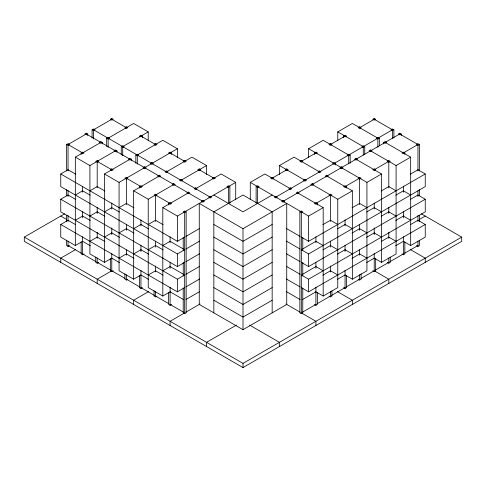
<?xml version="1.0" encoding="UTF-8"?>
<svg xmlns="http://www.w3.org/2000/svg" width="486" height="486" viewBox="0 0 486 486"><rect width="100%" height="100%" fill="white"/><g stroke="black" fill="none" stroke-linecap="round" stroke-linejoin="round"><path stroke-width="0.73" d="M66.582 144.512L68.04 143.668L69.498 144.512L68.04 145.357L66.582 144.512L66.582 170.896M92.097 129.78L93.555 128.942L95.013 129.78L93.555 130.625L92.097 129.78L92.097 138.073M87.723 133.99L86.265 134.835L84.807 133.99L86.265 133.146L87.723 133.99L87.723 135.497M81.162 152.932L82.62 152.088L84.078 152.932L82.62 153.77L81.162 152.932L81.162 154.439M106.677 138.2L108.135 137.356L109.593 138.2L108.135 139.039L106.677 138.2L106.677 146.493M82.529 241.372L75.33 245.527L75.33 157.136L100.845 142.41M108.135 138.2L133.65 123.468L148.23 131.888L148.23 140.8M102.303 142.41L100.845 143.249L99.387 142.41L100.845 141.566L102.303 142.41L102.303 143.917M184.589 249.786L177.39 253.941L60.75 186.6L60.75 173.976L67.949 169.821M121.257 146.614L122.715 145.776L124.173 146.614L122.715 147.458L121.257 146.614L121.257 154.906M75.33 157.136L89.91 165.556L115.425 150.824M122.715 146.614L148.23 131.888M97.2 162.19L98.658 161.346L97.2 160.508L95.742 161.346L97.2 162.19L97.2 187.821M116.883 150.824L115.425 151.668L113.967 150.824L115.425 149.986L116.883 150.824L116.883 152.331M142.398 136.092L140.94 136.937L139.482 136.092L140.94 135.254L142.398 136.092L142.398 137.605M135.837 155.034L137.295 154.196L138.753 155.034L137.295 155.878L135.837 155.034L135.837 163.326M184.589 275.04L177.39 279.195L60.75 211.853L60.75 199.23L67.949 195.074M111.689 258.206L104.49 262.361L104.49 173.976L130.005 159.244M137.295 155.034L162.81 140.302L177.39 148.722L177.39 157.634M131.463 159.244L130.005 160.082L128.547 159.244L130.005 158.4L131.463 159.244L131.463 160.751M75.33 195.02L82.529 190.864M89.91 190.81L97.109 186.654M421.344 213.81L461.7 237.107L461.7 241.317L243 367.58L24.3 241.317L24.3 237.107L64.656 213.81M104.49 173.976L119.07 182.39L177.39 148.722M126.36 179.024L127.818 178.186L126.36 177.341L124.902 178.186L126.36 179.024L126.36 204.655M171.558 152.932L170.1 153.77L168.642 152.932L170.1 152.088L171.558 152.932L171.558 154.439M75.33 245.527L60.75 237.107L60.75 224.483L67.949 220.328M75.33 220.273L82.529 216.118M139.482 186.6L140.94 185.761L142.398 186.6L140.94 187.444L139.482 186.6L139.482 188.106M89.91 216.063L97.109 211.908M140.849 275.04L133.65 279.195L133.65 190.81L159.165 176.078M166.455 171.868L191.97 157.136L206.55 165.556L206.55 174.468M104.49 211.853L111.689 207.698M119.07 207.644L126.269 203.488M133.65 190.81L148.23 199.23L173.745 184.498M181.035 180.288L206.55 165.556M66.582 240.248L66.582 245.527L68.04 246.366L69.498 245.527M155.52 195.858L156.978 195.02L155.52 194.175L154.062 195.02L155.52 195.858L155.52 221.488M75.719 249.512L60.75 258.151L60.75 262.361M89.91 241.317L97.109 237.162M104.49 237.107L111.689 232.952M168.642 203.434L170.1 202.595L171.558 203.434L170.1 204.278L168.642 203.434L168.642 204.946M119.07 232.897L126.269 228.742M170.009 291.879L162.81 296.035L162.81 207.644L188.325 192.912M195.615 188.708L221.13 173.976L235.71 182.39L235.71 199.473M81.162 241.882L81.162 253.941L82.62 254.786L84.078 253.941M133.65 228.687L140.849 224.532M148.23 224.483L155.429 220.328M162.81 207.644L177.39 216.063L235.71 182.39M95.742 257.082L95.742 262.361L97.2 263.205L98.658 262.361M186.138 211.853L184.68 211.009L183.222 211.853L184.68 212.698L186.138 211.853L186.138 312.869L184.68 313.707L183.222 312.869L183.222 287.991M229.878 186.6L228.42 185.761L226.962 186.6L228.42 187.444L229.878 186.6L229.878 203.184M119.07 258.151L126.269 253.996M250.29 199.473L250.29 182.39L264.87 173.976L290.385 188.708M279.45 174.468L279.45 165.556L294.03 157.136L319.545 171.868M308.61 157.634L308.61 148.722L323.19 140.302L348.705 155.034M337.77 140.8L337.77 131.888L352.35 123.468L377.865 138.2M133.65 253.941L140.849 249.786M256.122 186.6L257.58 185.761L259.038 186.6L257.58 187.444L256.122 186.6L256.122 203.184M314.442 152.932L315.9 152.088L317.358 152.932L315.9 153.77L314.442 152.932L314.442 154.439M343.602 136.092L345.06 135.254L346.518 136.092L345.06 136.937L343.602 136.092L343.602 137.605M111.519 270.927L97.2 279.195L97.2 283.405M148.23 249.731L155.429 245.582M272.16 178.186L286.74 169.766M301.32 161.346L315.9 152.932M330.48 144.512L345.06 136.092M359.64 127.678L374.22 119.258L392.445 129.78L275.805 197.122M110.322 258.716L110.322 270.781L111.78 271.619L113.238 270.781M162.81 245.527L170.009 241.372M60.75 173.976L177.39 241.317L184.589 237.162M185.895 236.409L199.649 228.463M272.16 195.02L243 211.853L213.84 195.02M124.902 273.922L124.902 279.195L126.36 280.039L127.818 279.195M185.895 249.032L199.649 241.092M335.583 163.454L334.125 164.292L332.667 163.454L334.125 162.61L335.583 163.454L335.583 164.961M350.163 155.034L348.705 154.196L347.247 155.034L348.705 155.878L350.163 155.034L350.163 163.326M364.743 146.614L363.285 145.776L361.827 146.614L363.285 147.458L364.743 146.614L364.743 154.153M379.323 138.2L377.865 137.356L376.407 138.2L377.865 139.039L379.323 138.2L379.323 145.739M393.903 129.78L392.445 128.942L390.987 129.78L392.445 130.625L393.903 129.78L393.903 138.073M148.23 274.985L155.429 270.836M383.697 142.41L385.155 141.566L386.613 142.41L385.155 143.249L383.697 142.41L383.697 143.917M162.81 270.781L170.009 266.626M283.095 201.332L399.735 133.99L417.96 144.512L403.38 152.932M401.193 133.99L399.735 134.835L398.277 133.99L399.735 133.146L401.193 133.99L401.193 135.497M60.75 199.23L177.39 266.571L184.589 262.416M185.895 261.656L199.649 253.716M243 228.687L286.74 203.434L286.74 304.449L243 329.702L199.26 304.449L199.26 203.434L243 228.687L243 329.702M139.482 275.556L139.482 287.615L140.94 288.459L142.398 287.615M148.619 291.6L133.65 300.239L133.65 304.449M185.895 274.286L199.649 266.346M272.16 224.483L243 241.317L213.84 224.483M299.862 211.853L301.32 211.009L302.778 211.853L301.32 212.698L299.862 211.853L299.862 312.869L301.32 313.707L302.778 312.869L302.778 287.991M315.9 203.434L330.48 195.02M345.06 186.6L359.64 178.186M374.22 169.766L388.8 161.346M154.062 290.756L154.062 296.035L155.52 296.873L156.978 296.035M317.358 203.434L315.9 204.278L314.442 203.434L315.9 202.595L317.358 203.434L317.358 204.946M330.48 195.858L331.938 195.02L330.48 194.175L329.022 195.02L330.48 195.858L330.48 221.488M346.518 186.6L345.06 187.444L343.602 186.6L345.06 185.761L346.518 186.6L346.518 188.106M359.64 179.024L361.098 178.186L359.64 177.341L358.182 178.186L359.64 179.024L359.64 204.655M388.8 162.19L390.258 161.346L388.8 160.508L387.342 161.346L388.8 162.19L388.8 187.821M404.838 152.932L403.38 153.77L401.922 152.932L403.38 152.088L404.838 152.932L404.838 154.439M419.418 144.512L417.96 143.668L416.502 144.512L417.96 145.357L419.418 144.512L419.418 170.896M60.75 224.483L177.39 291.825L184.589 287.669M185.895 286.91L199.649 278.97M272.16 237.107L243 253.941L213.84 237.107M250.29 182.39L308.61 216.063L323.19 207.644L323.19 296.035L315.991 291.879M312.255 184.498L337.77 199.23L352.35 190.81L352.35 279.195L345.151 275.04M308.61 148.722L366.93 182.39L381.51 173.976L381.51 262.361L374.311 258.206M370.575 150.824L396.09 165.556L410.67 157.136L410.67 245.527L403.471 241.372M168.642 292.39L168.642 304.449L170.1 305.293L171.558 304.449M185.98 299.491L199.649 291.6M272.16 249.731L243 266.571L213.84 249.731M322.874 224.666L330.48 220.273M352.034 207.826L359.64 203.434M381.194 190.992L388.8 186.6M410.354 174.158L417.96 169.766M184.419 313.02L170.1 321.282L170.1 325.492M185.719 312.267L200.044 303.999M272.16 262.361L243 279.195L213.84 262.361M301.411 237.162L308.61 241.317L425.25 173.976L425.25 186.6L308.61 253.941L301.411 249.786M302.59 249.002L315.9 241.317M337.454 228.876L345.06 224.483M366.614 212.036L374.22 207.644M395.774 195.202L403.38 190.81M272.16 274.985L243 291.825L213.84 274.985M322.874 249.919L330.48 245.527M352.034 233.08L359.64 228.687M381.194 216.246L388.8 211.853M410.354 199.412L417.96 195.02M272.16 287.615L243 304.449L213.84 287.615M301.411 262.416L308.61 266.571L425.25 199.23L425.25 211.853L308.61 279.195L301.411 275.04M302.59 274.256L315.9 266.571M337.454 254.123L345.06 249.737M366.614 237.29L374.22 232.897M395.774 220.456L403.38 216.063M272.16 300.239L243 317.079L213.84 300.239M236.494 325.043L206.55 342.332L206.55 346.536M322.874 275.173L330.48 270.781M352.034 258.333L359.64 253.941M381.194 241.499L388.8 237.107M410.354 224.666L417.96 220.273M419.394 219.447L425.25 216.063M301.411 287.669L308.61 291.825L425.25 224.483L425.25 237.107L410.67 245.527M302.59 299.51L315.9 291.825M337.284 279.474L345.06 274.985M366.614 262.543L374.22 258.151M395.604 245.807L403.38 241.317M323.19 296.035L337.77 287.615L337.77 199.23M352.35 279.195L366.93 270.781L366.93 182.39M381.51 262.361L396.09 253.941L396.09 165.556M302.59 312.133L315.9 304.449M317.194 303.701L330.158 296.217M331.452 295.47L345.06 287.615M346.33 286.88L359.64 279.195M360.91 278.466L374.22 270.781M375.514 270.034L388.478 262.549M389.772 261.802L403.38 253.941M404.65 253.212L417.96 245.527M314.442 304.449L315.9 305.293L317.358 304.449L317.358 292.39M329.022 296.035L330.48 296.873L331.938 296.035L331.938 290.756M343.602 287.615L345.06 288.459L346.518 287.615L346.518 275.556M358.182 279.195L359.64 280.039L361.098 279.195L361.098 273.922M372.762 270.781L374.22 271.619L375.678 270.781L375.678 258.716M387.342 262.361L388.8 263.205L390.258 262.361L390.258 257.082M401.922 253.941L403.38 254.786L404.838 253.941L404.838 241.882M416.502 245.527L417.96 246.366L419.418 245.527L419.418 240.248M24.3 237.107L243 363.376L461.7 237.107M385.155 142.41L410.67 157.136M418.051 169.821L425.25 173.976M337.77 131.888L363.285 146.614M355.995 159.244L381.51 173.976M418.051 195.074L425.25 199.23M403.471 190.864L410.67 195.02M388.891 186.654L396.09 190.81M418.051 220.328L425.25 224.483M403.471 216.118L410.67 220.273M326.835 176.078L352.35 190.81M388.891 211.908L396.09 216.063M374.311 207.698L381.51 211.853M359.731 203.488L366.93 207.644M279.45 165.556L304.965 180.288M388.891 237.162L396.09 241.317M410.281 249.512L425.25 258.151L425.25 262.361M374.311 232.952L381.51 237.107M297.675 192.912L323.19 207.644M359.731 228.742L366.93 232.897M345.151 224.532L352.35 228.687M330.571 220.328L337.77 224.483M359.731 253.996L366.93 258.151M345.151 249.786L352.35 253.941M126.36 127.678L111.78 119.258L93.555 129.78L210.195 197.122M140.94 136.092L155.52 144.512M170.1 152.932L184.68 161.346M199.26 169.766L213.84 178.186M330.571 245.582L337.77 249.731M374.481 270.927L388.8 279.195L388.8 283.405M315.991 241.372L323.19 245.527M286.351 228.463L300.105 236.409M286.351 241.092L300.105 249.032M330.571 270.836L337.77 274.985M202.905 201.332L86.265 133.99L68.04 144.512L82.62 152.932M315.991 266.626L323.19 270.781M286.351 253.716L300.105 261.656M337.381 291.6L352.35 300.239L352.35 304.449M286.351 266.346L300.105 274.286M97.2 161.346L111.78 169.766M126.36 178.186L140.94 186.6M155.52 195.02L170.1 203.434M286.351 278.97L300.105 286.91M286.351 291.6L300.02 299.491M68.04 169.766L75.646 174.158M97.2 186.6L104.806 190.992M126.36 203.434L133.966 207.826M155.52 220.273L163.126 224.666M285.956 303.999L300.281 312.267M301.581 313.02L315.9 321.282L315.9 325.492M82.62 190.81L90.226 195.202M111.78 207.644L119.386 212.036M140.94 224.483L148.546 228.876M170.1 241.317L183.41 249.002M68.04 195.02L75.646 199.412M97.2 211.853L104.806 216.246M126.36 228.687L133.966 233.08M155.52 245.527L163.126 249.919M82.62 216.063L90.226 220.456M111.78 232.897L119.386 237.29M140.94 249.737L148.546 254.123M170.1 266.571L183.41 274.256M60.75 216.063L66.606 219.447M68.04 220.273L75.646 224.666M97.2 237.107L104.806 241.499M126.36 253.941L133.966 258.333M155.52 270.781L163.126 275.173M249.506 325.043L279.45 342.332L279.45 346.536M82.62 241.317L90.396 245.807M111.78 258.151L119.386 262.543M140.94 274.985L148.716 279.474M170.1 291.825L183.41 299.51M104.49 262.361L89.91 253.941L89.91 165.556M133.65 279.195L119.07 270.781L119.07 182.39M162.81 296.035L148.23 287.615L148.23 199.23M68.04 245.527L81.35 253.212M82.62 253.941L96.228 261.802M97.522 262.549L110.486 270.034M111.78 270.781L125.09 278.466M126.36 279.195L139.67 286.88M140.94 287.615L154.548 295.47M155.842 296.217L168.806 303.701M170.1 304.449L183.41 312.133M419.418 189.74L419.418 195.773M419.418 215.371L419.418 221.403M417.96 145.357L417.96 170.987M417.96 190.585L417.96 196.617M417.96 215.462L417.96 221.488M417.96 241.092L417.96 246.366M403.38 186.187L403.38 192.219M403.38 211.817L403.38 217.85M403.38 236.694L403.38 254.786M392.445 130.625L392.445 138.164M388.8 207.419L388.8 213.451M388.8 232.296L388.8 238.328M388.8 257.926L388.8 263.205M377.865 139.039L377.865 147.331M374.22 203.02L374.22 209.053M374.22 227.898L374.22 234.683M374.22 253.528L374.22 271.619M363.285 147.458L363.285 154.998M359.64 224.253L359.64 230.285M359.64 249.883L359.64 255.162M359.64 274.76L359.64 280.039M348.705 155.878L348.705 163.418M345.06 219.86L345.06 225.887M345.06 245.485L345.06 251.517M345.06 270.362L345.06 288.459M330.48 241.092L330.48 247.119M330.48 265.97L330.48 271.996M330.48 291.6L330.48 296.873M315.9 236.694L315.9 242.721M315.9 262.325L315.9 268.351M315.9 287.202L315.9 305.293M308.61 216.063L308.61 241.317M308.61 253.941L308.61 266.571M308.61 279.195L308.61 291.825M302.778 237.484L302.778 250.302M302.778 262.361L302.778 275.933M301.32 212.698L301.32 313.707M272.16 312.869L272.16 211.853L243 195.02L213.84 211.853L213.84 312.869M257.58 187.444L257.58 203.276M243 363.376L243 367.58M228.42 187.444L228.42 203.276M184.68 212.698L184.68 313.707M183.222 237.484L183.222 250.302M183.222 262.361L183.222 275.933M177.39 216.063L177.39 241.317M177.39 253.941L177.39 266.571M177.39 279.195L177.39 291.825M170.1 236.694L170.1 242.721M170.1 262.325L170.1 268.351M170.1 287.202L170.1 305.293M155.52 241.092L155.52 247.119M155.52 265.97L155.52 271.996M155.52 291.6L155.52 296.873M140.94 219.86L140.94 225.887M140.94 245.485L140.94 251.517M140.94 270.362L140.94 288.459M137.295 155.878L137.295 164.171M126.36 224.253L126.36 230.285M126.36 249.883L126.36 255.162M126.36 274.76L126.36 280.039M122.715 147.458L122.715 155.751M111.78 203.02L111.78 209.053M111.78 227.898L111.78 234.683M111.78 253.528L111.78 271.619M108.135 139.039L108.135 147.331M97.2 207.419L97.2 213.451M97.2 232.296L97.2 238.328M97.2 257.926L97.2 263.205M93.555 130.625L93.555 138.917M82.62 186.187L82.62 192.219M82.62 211.817L82.62 217.85M82.62 236.694L82.62 254.786M68.04 145.357L68.04 170.987M68.04 190.585L68.04 196.617M68.04 215.462L68.04 221.488M68.04 241.092L68.04 246.366M66.582 189.74L66.582 195.773M66.582 215.371L66.582 221.403M111.78 118.42L110.322 119.258L111.78 120.103L113.238 119.258L111.78 118.42M126.36 126.834L124.902 127.678L126.36 128.517L127.818 127.678L126.36 126.834M111.78 168.921L110.322 169.766L111.78 170.604L113.238 169.766L111.78 168.921M155.52 143.668L154.062 144.512L155.52 145.357L156.978 144.512L155.52 143.668M144.585 166.82L143.127 167.664L144.585 168.502L146.043 167.664L144.585 166.82M151.875 162.61L150.417 163.454L151.875 164.292L153.333 163.454L151.875 162.61M159.165 175.239L157.707 176.078L159.165 176.922L160.623 176.078L159.165 175.239M166.455 171.029L164.997 171.868L166.455 172.712L167.913 171.868L166.455 171.029M184.68 160.508L183.222 161.346L184.68 162.19L186.138 161.346L184.68 160.508M173.745 183.653L172.287 184.498L173.745 185.336L175.203 184.498L173.745 183.653M181.035 179.443L179.577 180.288L181.035 181.132L182.493 180.288L181.035 179.443M199.26 168.921L197.802 169.766L199.26 170.604L200.718 169.766L199.26 168.921M188.325 192.073L186.867 192.912L188.325 193.756L189.783 192.912L188.325 192.073M195.615 187.863L194.157 188.708L195.615 189.546L197.073 188.708L195.615 187.863M213.84 177.341L212.382 178.186L213.84 179.024L215.298 178.186L213.84 177.341M202.905 200.487L201.447 201.332L202.905 202.176L204.363 201.332L202.905 200.487M210.195 196.283L208.737 197.122L210.195 197.966L211.653 197.122L210.195 196.283M272.16 177.341L270.702 178.186L272.16 179.024L273.618 178.186L272.16 177.341M286.74 168.921L285.282 169.766L286.74 170.604L288.198 169.766L286.74 168.921M301.32 160.508L299.862 161.346L301.32 162.19L302.778 161.346L301.32 160.508M330.48 143.668L329.022 144.512L330.48 145.357L331.938 144.512L330.48 143.668M359.64 126.834L358.182 127.678L359.64 128.517L361.098 127.678L359.64 126.834M374.22 118.42L372.762 119.258L374.22 120.103L375.678 119.258L374.22 118.42M275.805 196.283L274.347 197.122L275.805 197.966L277.263 197.122L275.805 196.283M290.385 187.863L288.927 188.708L290.385 189.546L291.843 188.708L290.385 187.863M304.965 179.443L303.507 180.288L304.965 181.132L306.423 180.288L304.965 179.443M319.545 171.029L318.087 171.868L319.545 172.712L321.003 171.868L319.545 171.029M283.095 200.487L281.637 201.332L283.095 202.176L284.553 201.332L283.095 200.487M297.675 192.073L296.217 192.912L297.675 193.756L299.133 192.912L297.675 192.073M312.255 183.653L310.797 184.498L312.255 185.336L313.713 184.498L312.255 183.653M326.835 175.239L325.377 176.078L326.835 176.922L328.293 176.078L326.835 175.239M341.415 166.82L339.957 167.664L341.415 168.502L342.873 167.664L341.415 166.82M355.995 158.4L354.537 159.244L355.995 160.082L357.453 159.244L355.995 158.4M370.575 149.986L369.117 150.824L370.575 151.668L372.033 150.824L370.575 149.986M374.22 168.921L372.762 169.766L374.22 170.604L375.678 169.766L374.22 168.921"/></g></svg>
